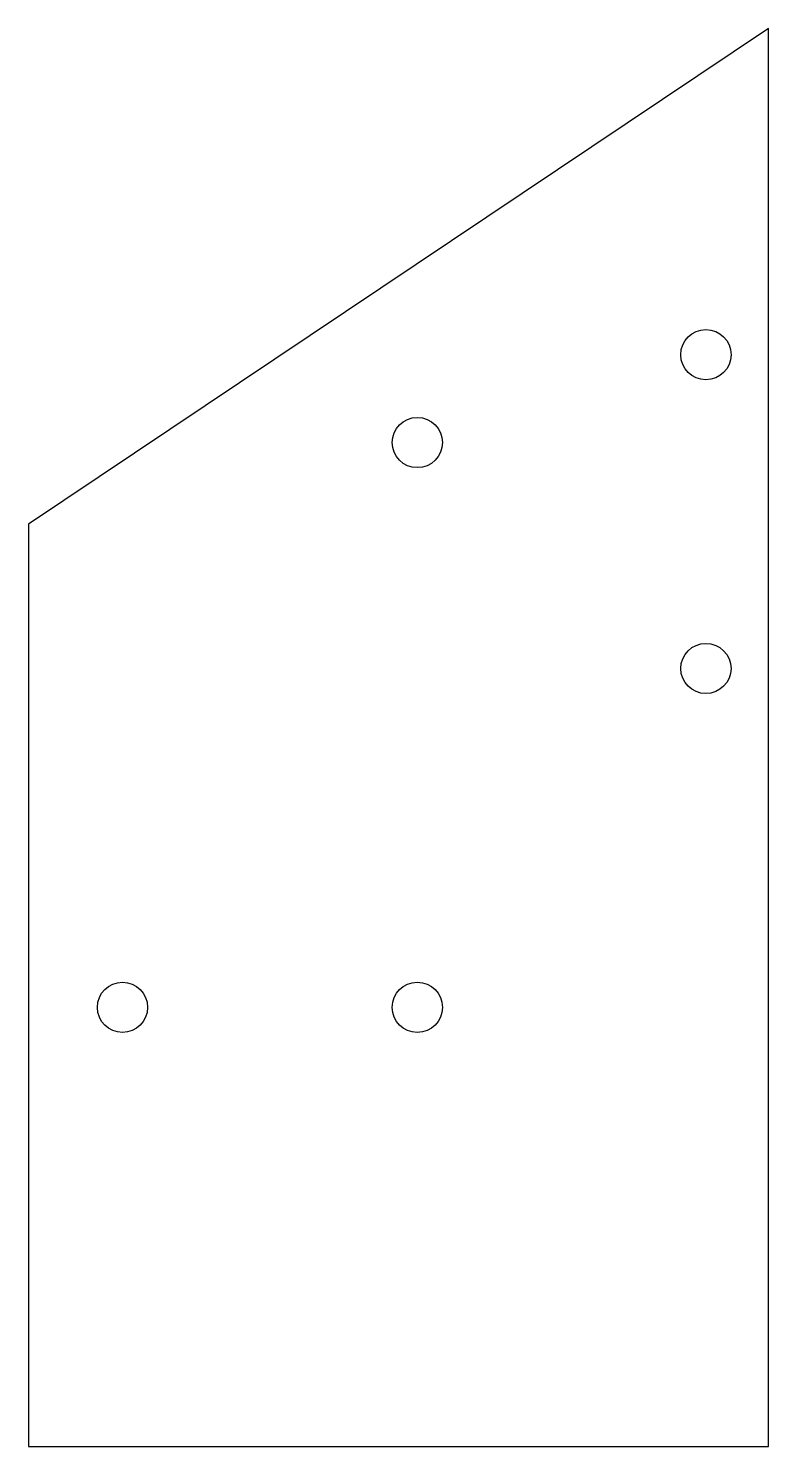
# Model space of a CAD drawing. Extents: x 0 to 118, y 0 to 226.
import ezdxf

# ---------------------------------------------------------------- set-up
doc = ezdxf.new("R2010")
doc.units = 0
doc.layers.get('0').update_dxf_attribs({"linetype": 'CONTINUOUS'})

msp = doc.modelspace()

# ---------------------------------------------------------------- linework, layer by layer
msp.add_lwpolyline([(0, 147), (0, 0), (118, 0), (118, 226)], close=True)
for centre in [(108, 174), (62, 160), (108, 124), (15, 70), (62, 70)]:
    msp.add_circle(centre, 4)

doc.saveas('drawing.dxf')
